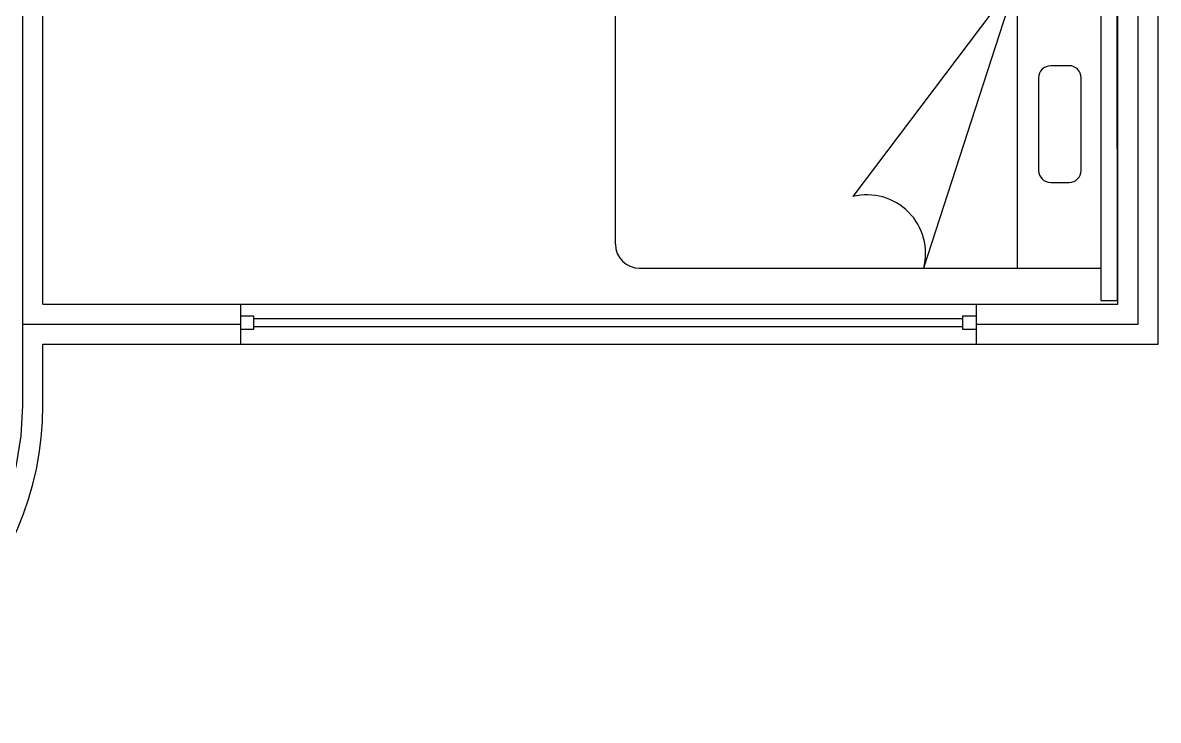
# Model space of a CAD drawing. Header units: millimetres. Extents: x 686.5 to 717.1, y 236.1 to 261.6.
# Drawn here: x 695.188 to 696.245, y 241.349 to 241.998 of the extents above; entities that cross this region are included whole.
import ezdxf

# ---------------------------------------------------------------- set-up
doc = ezdxf.new("R2010")
doc.units = ezdxf.units.MM
doc.linetypes.add('ACAD_ISO04W100', pattern=[30.5, 24, -3, 0.5, -3])
for name, color, linetype in [('3', 1, 'Continuous'), ('EJE', 4, 'ACAD_ISO04W100'), ('MUE', 2, 'Continuous'), ('MURO1', 3, 'Continuous'), ('VENTANAS', 111, 'Continuous')]:
    doc.layers.add(name, color=color, linetype=linetype)

# ---------------------------------------------------------------- blocks, each defined once
blk = doc.blocks.new('CAMA1')
at = {"layer": '3', "color": 2}
for p, q in [((-0.7723, 0.6536), (-0.8328, 0.6536)), ((-0.8325, -0.6704), (-0.8328, 0.6536)), ((-0.772, -0.6703), (-0.7723, 0.6536)), ((0.9437, 0.5338), (-0.7723, 0.5335)), ((-0.4626, 0.5336), (-0.4624, -0.5464)), ((-0.4624, -0.5464), (-0.1132, 0.5336)), ((1.0337, 0.4438), (1.0339, -0.4562)), ((-0.4624, -0.5464), (0.1504, 0.2671)), ((-0.586, 0.2145), (-0.6541, 0.2145)), ((-0.6991, 0.1695), (-0.699, -0.175)), ((-0.5409, -0.1749), (-0.541, 0.1695)), ((-0.654, -0.22), (-0.5859, -0.2199)), ((0.9439, -0.5462), (-0.7721, -0.5465)), ((-0.772, -0.6703), (-0.8325, -0.6704))]:
    blk.add_line(p, q, dxfattribs=at)
for centre, radius, start, end in [((0.0974, 0.4784), 0.2178, 165.304, 284.0858), ((0.9437, 0.4438), 0.09, 0.0109, 90.0109), ((-0.6541, 0.1695), 0.045, 90.0109, 180.0109), ((-0.586, 0.1695), 0.045, 0.0109, 90.0109), ((-0.654, -0.175), 0.045, 180.0109, 270.0109), ((-0.5859, -0.1749), 0.045, 270.0109, 0.0109), ((0.9439, -0.4562), 0.09, 270.0109, 0.0109)]:
    blk.add_arc(centre, radius, start, end, dxfattribs=at)

msp = doc.modelspace()

# ---------------------------------------------------------------- linework, layer by layer
at = {"layer": 'EJE'}
for p, q in [((696.2258, 241.7176), (696.2258, 242.9176)), ((695.1883, 241.6417), (695.1883, 242.4238)), ((695.1883, 241.7176), (695.391, 241.7176)), ((696.075, 241.7176), (696.2258, 241.7176))]:
    msp.add_line(p, q, dxfattribs=at)
msp.add_arc((694.9133, 241.6426), 0.275, 180.175, 359.825, dxfattribs=at)
at = {"layer": 'MURO1'}
for p, q in [((696.2445, 241.6988), (696.2445, 242.9363)), ((696.207, 241.7363), (696.207, 242.6363)), ((695.207, 241.7363), (695.207, 242.4238)), ((695.207, 241.7363), (696.207, 241.7363)), ((695.391, 241.7363), (695.391, 241.6988)), ((696.075, 241.7363), (696.075, 241.6988)), ((695.207, 241.6988), (696.2445, 241.6988)), ((695.207, 241.6417), (695.207, 241.6988))]:
    msp.add_line(p, q, dxfattribs=at)
msp.add_arc((694.9133, 241.6426), 0.2938, 180.1639, 359.8361, dxfattribs=at)
at = {"layer": 'VENTANAS'}
for p, q in [((695.3907, 241.7254), (695.4032, 241.7254)), ((695.4032, 241.7129), (695.4032, 241.7254)), ((695.4032, 241.7229), (696.0625, 241.7229)), ((696.0625, 241.7254), (696.075, 241.7254)), ((696.0625, 241.7254), (696.0625, 241.7129)), ((695.3907, 241.7129), (695.4032, 241.7129)), ((695.4032, 241.7154), (696.0625, 241.7154)), ((696.0625, 241.7129), (696.075, 241.7129))]:
    msp.add_line(p, q, dxfattribs=at)

# ---------------------------------------------------------------- block references
at = {"layer": 'MUE', "xscale": 0.25, "yscale": 0.25, "zscale": 0.25, "rotation": 180}
msp.add_blockref('CAMA1', (695.998, 241.9031), dxfattribs=at)

doc.saveas('drawing.dxf')
